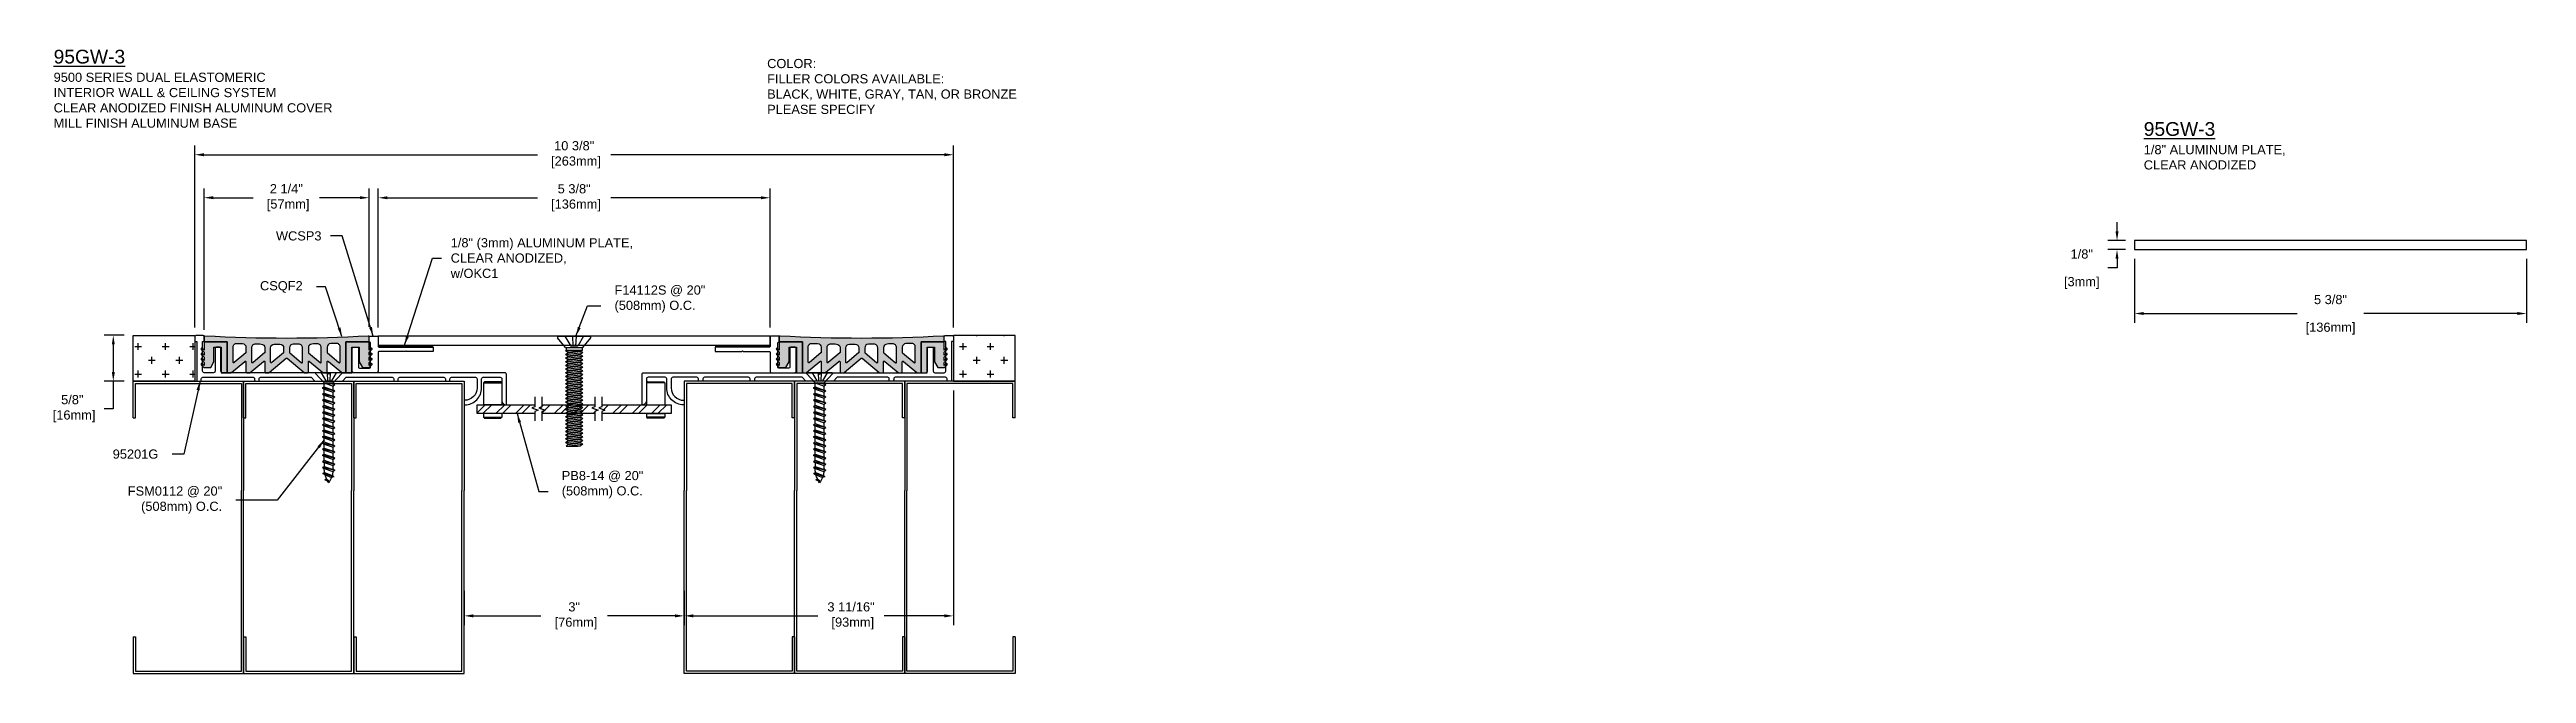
# Model space of a CAD drawing. Header units: inches. Extents: x 1.8 to 35.6, y -2.6 to 5.9.
import ezdxf

# ---------------------------------------------------------------- set-up
doc = ezdxf.new("R2010")
doc.units = ezdxf.units.IN
doc.header["$MEASUREMENT"] = 0
for name, color, linetype in [('anchors', 4, 'Continuous'), ('conditions', 1, 'Continuous'), ('dimensions', 3, 'Continuous'), ('FILLER', 2, 'Continuous'), ('Fillers', 2, 'Continuous'), ('METALS', 7, 'Continuous'), ('text', 2, 'Continuous')]:
    doc.layers.add(name, color=color, linetype=linetype)
doc.styles.add('ARIAL', font='arial.ttf')
doc.dimstyles.new('Arial', dxfattribs={"dimtxt": 0.125, "dimasz": 0.125, "dimexe": 0.125, "dimexo": 0.125, "dimgap": 0.125, "dimtad": 0, "dimtih": 1, "dimtoh": 1, "dimdec": 4, "dimzin": 0, "dimdsep": 46, "dimlunit": 4, "dimtxsty": 'ARIAL', "dimcen": 0.125, "dimadec": 0, "dimazin": 0, "dimtfac": 1, "dimtdec": 4, "dimtofl": 0, "dimtmove": 0, "dimatfit": 3, "dimfxl": 0, "dimfrac": 2, "dimtolj": 1, "dimtzin": 0, "dimarcsym": 0})

# ---------------------------------------------------------------- blocks, each defined once
blk = doc.blocks.new('*D5')
at = {"layer": 'DEFPOINTS', "color": 0}
for p in [(11.666, 3.903), (6.321, 2.008), (11.666, 2.008)]:
    blk.add_point(p, dxfattribs=at)
at = {"layer": 'dimensions', "color": 0, "lineweight": -2}
for p, q in [((6.321, 2.133), (6.321, 4.028)), ((6.446, 3.903), (8.492, 3.903)), ((11.541, 3.903), (9.495, 3.903)), ((11.666, 2.133), (11.666, 4.028))]:
    blk.add_line(p, q, dxfattribs=at)
at = {"layer": 'dimensions', "color": 0}
for points in [[(6.446, 3.924), (6.446, 3.883), (6.321, 3.903)], [(11.541, 3.924), (11.541, 3.883), (11.666, 3.903)]]:
    blk.add_solid(points, dxfattribs=at)
at = {"layer": 'dimensions', "color": 0, "insert": (8.994, 3.903), "char_height": 0.125, "attachment_point": 5, "style": 'ARIAL'}
blk.add_mtext('\\A1;5 3/8"\\P [136mm]', dxfattribs=at)
blk = doc.blocks.new('*D6')
at = {"layer": 'DEFPOINTS', "color": 0}
for p in [(14.166, 4.49), (3.821, 2.008), (14.166, 2.008)]:
    blk.add_point(p, dxfattribs=at)
at = {"layer": 'dimensions', "color": 0, "lineweight": -2}
for p, q in [((3.821, 2.133), (3.821, 4.615)), ((3.946, 4.49), (8.492, 4.49)), ((14.041, 4.49), (9.495, 4.49)), ((14.166, 2.133), (14.166, 4.615))]:
    blk.add_line(p, q, dxfattribs=at)
at = {"layer": 'dimensions', "color": 0}
for points in [[(3.946, 4.511), (3.946, 4.469), (3.821, 4.49)], [(14.041, 4.511), (14.041, 4.469), (14.166, 4.49)]]:
    blk.add_solid(points, dxfattribs=at)
at = {"layer": 'dimensions', "color": 0, "insert": (8.994, 4.49), "char_height": 0.125, "attachment_point": 5, "style": 'ARIAL'}
blk.add_mtext('\\A1;10 3/8"\\P [263mm]', dxfattribs=at)
blk = doc.blocks.new('F14112S')
for p, q in [((-0.214, 0), (0.214, 0)), ((-0.128, 0), (-0.047, -0.137)), ((-0.025, 0), (-0.02, -0.137)), ((0.025, 0), (0.02, -0.137)), ((0.128, 0), (0.048, -0.137)), ((-0.119, -0.155), (-0.226, -0.024)), ((-0.119, -0.155), (0.119, -0.155)), ((-0.119, -0.2), (-0.108, -0.195)), ((-0.119, -0.2), (-0.068, -0.195)), ((-0.119, -0.2), (-0.085, -0.22)), ((-0.119, -0.25), (0.119, -0.225)), ((-0.119, -0.25), (-0.085, -0.23)), ((-0.119, -0.25), (-0.085, -0.27)), ((-0.119, -0.3), (0.119, -0.275)), ((-0.119, -0.3), (-0.085, -0.28)), ((-0.119, -0.3), (-0.085, -0.32)), ((-0.119, -0.35), (0.119, -0.325)), ((-0.119, -0.35), (-0.085, -0.33)), ((-0.108, -0.155), (-0.108, -0.195)), ((0.108, -0.195), (-0.108, -0.195)), ((-0.085, -0.22), (0.085, -0.195)), ((-0.085, -0.23), (0.085, -0.205)), ((-0.085, -0.22), (-0.085, -0.23)), ((-0.085, -0.27), (0.085, -0.245)), ((-0.085, -0.28), (0.085, -0.255)), ((-0.085, -0.27), (-0.085, -0.28)), ((-0.085, -0.32), (0.085, -0.295)), ((-0.085, -0.33), (0.085, -0.305)), ((-0.085, -0.32), (-0.085, -0.33)), ((0.048, -0.137), (-0.047, -0.137)), ((0.108, -0.195), (0.085, -0.205)), ((0.119, -0.225), (0.085, -0.205)), ((0.119, -0.225), (0.085, -0.245)), ((0.085, -0.245), (0.085, -0.255)), ((0.119, -0.275), (0.085, -0.255)), ((0.119, -0.275), (0.085, -0.295)), ((0.085, -0.295), (0.085, -0.305)), ((0.119, -0.325), (0.085, -0.305)), ((0.119, -0.325), (0.085, -0.345)), ((0.108, -0.155), (0.108, -0.195)), ((0.119, -0.155), (0.226, -0.024)), ((-0.119, -0.35), (-0.085, -0.37)), ((-0.119, -0.4), (0.119, -0.375)), ((-0.119, -0.4), (-0.085, -0.38)), ((-0.119, -0.4), (-0.085, -0.42)), ((-0.119, -0.45), (0.119, -0.425)), ((-0.119, -0.45), (-0.085, -0.43)), ((-0.119, -0.45), (-0.085, -0.47)), ((-0.119, -0.5), (0.119, -0.475)), ((-0.119, -0.5), (-0.085, -0.48)), ((-0.119, -0.5), (-0.085, -0.52)), ((-0.119, -0.55), (0.119, -0.525)), ((-0.119, -0.55), (-0.085, -0.53)), ((-0.119, -0.55), (-0.085, -0.57)), ((-0.119, -0.6), (0.119, -0.575)), ((-0.119, -0.6), (-0.085, -0.58)), ((-0.119, -0.6), (-0.085, -0.62)), ((-0.119, -0.65), (0.119, -0.625)), ((-0.119, -0.65), (-0.085, -0.63)), ((-0.119, -0.65), (-0.085, -0.67)), ((-0.119, -0.7), (0.119, -0.675)), ((-0.085, -0.37), (0.085, -0.345)), ((-0.085, -0.38), (0.085, -0.355)), ((-0.085, -0.37), (-0.085, -0.38)), ((-0.085, -0.42), (0.085, -0.395)), ((-0.085, -0.43), (0.085, -0.405)), ((-0.085, -0.42), (-0.085, -0.43)), ((-0.085, -0.47), (0.085, -0.445)), ((-0.085, -0.48), (0.085, -0.455)), ((-0.085, -0.47), (-0.085, -0.48)), ((-0.085, -0.52), (0.085, -0.495)), ((-0.085, -0.53), (0.085, -0.505)), ((-0.085, -0.52), (-0.085, -0.53)), ((-0.085, -0.57), (0.085, -0.545)), ((-0.085, -0.58), (0.085, -0.555)), ((-0.085, -0.57), (-0.085, -0.58)), ((-0.085, -0.62), (0.085, -0.595)), ((-0.085, -0.63), (0.085, -0.605)), ((-0.085, -0.62), (-0.085, -0.63)), ((-0.085, -0.67), (0.085, -0.645)), ((-0.085, -0.68), (0.085, -0.655)), ((-0.085, -0.67), (-0.085, -0.68)), ((0.085, -0.345), (0.085, -0.355)), ((0.119, -0.375), (0.085, -0.355)), ((0.119, -0.375), (0.085, -0.395)), ((0.085, -0.395), (0.085, -0.405)), ((0.119, -0.425), (0.085, -0.405)), ((0.119, -0.425), (0.085, -0.445)), ((0.085, -0.445), (0.085, -0.455)), ((0.119, -0.475), (0.085, -0.455)), ((0.119, -0.475), (0.085, -0.495)), ((0.085, -0.495), (0.085, -0.505)), ((0.119, -0.525), (0.085, -0.505)), ((0.119, -0.525), (0.085, -0.545)), ((0.085, -0.545), (0.085, -0.555)), ((0.119, -0.575), (0.085, -0.555)), ((0.119, -0.575), (0.085, -0.595)), ((0.085, -0.595), (0.085, -0.605)), ((0.119, -0.625), (0.085, -0.605)), ((0.119, -0.625), (0.085, -0.645)), ((0.085, -0.645), (0.085, -0.655)), ((0.119, -0.675), (0.085, -0.655)), ((0.119, -0.675), (0.085, -0.695)), ((-0.119, -0.7), (-0.085, -0.68)), ((-0.119, -0.7), (-0.085, -0.72)), ((-0.119, -0.75), (0.119, -0.725)), ((-0.119, -0.75), (-0.085, -0.73)), ((-0.119, -0.75), (-0.085, -0.77)), ((-0.119, -0.8), (0.119, -0.775)), ((-0.119, -0.8), (-0.085, -0.78)), ((-0.119, -0.8), (-0.085, -0.82)), ((-0.119, -0.85), (0.119, -0.825)), ((-0.119, -0.85), (-0.085, -0.83)), ((-0.119, -0.85), (-0.085, -0.87)), ((-0.119, -0.9), (0.119, -0.875)), ((-0.119, -0.9), (-0.085, -0.88)), ((-0.119, -0.9), (-0.085, -0.92)), ((-0.119, -0.95), (0.119, -0.925)), ((-0.119, -0.95), (-0.085, -0.93)), ((-0.119, -0.95), (-0.085, -0.97)), ((-0.119, -1), (0.119, -0.975)), ((-0.119, -1), (-0.085, -0.98)), ((-0.119, -1), (-0.085, -1.02)), ((-0.085, -0.72), (0.085, -0.695)), ((-0.085, -0.73), (0.085, -0.705)), ((-0.085, -0.72), (-0.085, -0.73)), ((-0.085, -0.77), (0.085, -0.745)), ((-0.085, -0.78), (0.085, -0.755)), ((-0.085, -0.77), (-0.085, -0.78)), ((-0.085, -0.82), (0.085, -0.795)), ((-0.085, -0.83), (0.085, -0.805)), ((-0.085, -0.82), (-0.085, -0.83)), ((-0.085, -0.87), (0.085, -0.845)), ((-0.085, -0.88), (0.085, -0.855)), ((-0.085, -0.87), (-0.085, -0.88)), ((-0.085, -0.92), (0.085, -0.895)), ((-0.085, -0.93), (0.085, -0.905)), ((-0.085, -0.92), (-0.085, -0.93)), ((-0.085, -0.97), (0.085, -0.945)), ((-0.085, -0.98), (0.085, -0.955)), ((-0.085, -0.97), (-0.085, -0.98)), ((-0.085, -1.02), (0.085, -0.995)), ((-0.085, -1.03), (0.085, -1.005)), ((0.085, -0.695), (0.085, -0.705)), ((0.119, -0.725), (0.085, -0.705)), ((0.119, -0.725), (0.085, -0.745)), ((0.085, -0.745), (0.085, -0.755)), ((0.119, -0.775), (0.085, -0.755)), ((0.119, -0.775), (0.085, -0.795)), ((0.085, -0.795), (0.085, -0.805)), ((0.119, -0.825), (0.085, -0.805)), ((0.119, -0.825), (0.085, -0.845)), ((0.085, -0.845), (0.085, -0.855)), ((0.119, -0.875), (0.085, -0.855)), ((0.119, -0.875), (0.085, -0.895)), ((0.085, -0.895), (0.085, -0.905)), ((0.119, -0.925), (0.085, -0.905)), ((0.119, -0.925), (0.085, -0.945)), ((0.085, -0.945), (0.085, -0.955)), ((0.119, -0.975), (0.085, -0.955)), ((0.119, -0.975), (0.085, -0.995)), ((0.085, -0.995), (0.085, -1.005)), ((0.119, -1.025), (0.085, -1.005)), ((-0.119, -1.05), (0.119, -1.025)), ((-0.119, -1.05), (-0.085, -1.03)), ((-0.119, -1.05), (-0.085, -1.07)), ((-0.119, -1.1), (0.119, -1.075)), ((-0.119, -1.1), (-0.085, -1.08)), ((-0.119, -1.1), (-0.085, -1.12)), ((-0.119, -1.15), (0.119, -1.125)), ((-0.119, -1.15), (-0.085, -1.13)), ((-0.119, -1.15), (-0.085, -1.17)), ((-0.119, -1.2), (0.119, -1.175)), ((-0.119, -1.2), (-0.085, -1.18)), ((-0.119, -1.2), (-0.085, -1.22)), ((-0.119, -1.25), (0.119, -1.225)), ((-0.119, -1.25), (-0.085, -1.23)), ((-0.119, -1.25), (-0.085, -1.27)), ((-0.119, -1.3), (0.119, -1.275)), ((-0.119, -1.3), (-0.085, -1.28)), ((-0.119, -1.3), (-0.085, -1.32)), ((-0.119, -1.35), (0.119, -1.325)), ((-0.119, -1.35), (-0.085, -1.33)), ((-0.119, -1.35), (-0.085, -1.37)), ((-0.085, -1.02), (-0.085, -1.03)), ((-0.085, -1.07), (0.085, -1.045)), ((-0.085, -1.08), (0.085, -1.055)), ((-0.085, -1.07), (-0.085, -1.08)), ((-0.085, -1.12), (0.085, -1.095)), ((-0.085, -1.13), (0.085, -1.105)), ((-0.085, -1.12), (-0.085, -1.13)), ((-0.085, -1.17), (0.085, -1.145)), ((-0.085, -1.18), (0.085, -1.155)), ((-0.085, -1.17), (-0.085, -1.18)), ((-0.085, -1.22), (0.085, -1.195)), ((-0.085, -1.23), (0.085, -1.205)), ((-0.085, -1.22), (-0.085, -1.23)), ((-0.085, -1.27), (0.085, -1.245)), ((-0.085, -1.28), (0.085, -1.255)), ((-0.085, -1.27), (-0.085, -1.28)), ((-0.085, -1.32), (0.085, -1.295)), ((-0.085, -1.33), (0.085, -1.305)), ((-0.085, -1.32), (-0.085, -1.33)), ((-0.085, -1.37), (0.085, -1.345)), ((0.119, -1.025), (0.085, -1.045)), ((0.085, -1.045), (0.085, -1.055)), ((0.119, -1.075), (0.085, -1.055)), ((0.119, -1.075), (0.085, -1.095)), ((0.085, -1.095), (0.085, -1.105)), ((0.119, -1.125), (0.085, -1.105)), ((0.119, -1.125), (0.085, -1.145)), ((0.085, -1.145), (0.085, -1.155)), ((0.119, -1.175), (0.085, -1.155)), ((0.119, -1.175), (0.085, -1.195)), ((0.085, -1.195), (0.085, -1.205)), ((0.119, -1.225), (0.085, -1.205)), ((0.119, -1.225), (0.085, -1.245)), ((0.085, -1.245), (0.085, -1.255)), ((0.119, -1.275), (0.085, -1.255)), ((0.119, -1.275), (0.085, -1.295)), ((0.085, -1.295), (0.085, -1.305)), ((0.119, -1.325), (0.085, -1.305)), ((0.119, -1.325), (0.085, -1.345)), ((0.085, -1.345), (0.085, -1.355)), ((-0.119, -1.4), (0.119, -1.375)), ((-0.119, -1.4), (-0.085, -1.38)), ((-0.119, -1.4), (-0.085, -1.42)), ((-0.119, -1.45), (0.119, -1.425)), ((-0.119, -1.45), (-0.085, -1.43)), ((-0.119, -1.45), (-0.085, -1.47)), ((-0.11, -1.5), (0.119, -1.475)), ((-0.11, -1.5), (-0.085, -1.48)), ((-0.11, -1.5), (0.048, -1.5)), ((-0.085, -1.38), (0.085, -1.355)), ((-0.085, -1.37), (-0.085, -1.38)), ((-0.085, -1.42), (0.085, -1.395)), ((-0.085, -1.43), (0.085, -1.405)), ((-0.085, -1.42), (-0.085, -1.43)), ((-0.085, -1.47), (0.085, -1.445)), ((-0.085, -1.48), (0.085, -1.455)), ((-0.085, -1.47), (-0.085, -1.48)), ((0.048, -1.5), (0.085, -1.495)), ((0.119, -1.375), (0.085, -1.355)), ((0.119, -1.375), (0.085, -1.395)), ((0.085, -1.395), (0.085, -1.405)), ((0.119, -1.425), (0.085, -1.405)), ((0.119, -1.425), (0.085, -1.445)), ((0.085, -1.445), (0.085, -1.455)), ((0.119, -1.475), (0.085, -1.455)), ((0.119, -1.475), (0.085, -1.495))]:
    blk.add_line(p, q)
for centre, start, end in [((-0.214, -0.015), 90, 219.032), ((0.214, -0.015), 320.968, 90)]:
    blk.add_arc(centre, 0.015, start, end)
blk = doc.blocks.new('PIN')
for p, q in [((-0.16, 0.17), (-0.145, 0.185)), ((-0.16, 0.17), (0.09, 0.17)), ((-0.16, 0.17), (-0.16, -0.128)), ((0.075, 0.185), (-0.145, 0.185)), ((0.075, 0.185), (0.09, 0.17)), ((0.09, 0.17), (0.09, -0.128)), ((0.09, -0.128), (-0.16, -0.128)), ((0.09, -0.248), (-0.16, -0.248)), ((-0.16, -0.248), (-0.16, -0.295)), ((-0.16, -0.295), (0.09, -0.295)), ((-0.16, -0.295), (-0.145, -0.31)), ((-0.145, -0.31), (0.075, -0.31)), ((0.09, -0.295), (0.075, -0.31)), ((0.09, -0.248), (0.09, -0.295))]:
    blk.add_line(p, q)
blk = doc.blocks.new('PB814')
h = blk.add_hatch()
h.set_pattern_fill('ANSI32', color=256, scale=0.5, style=0)
h.set_pattern_definition([(45, (-1.6014, -4.05944), (-0.1325825, 0.1325825), []), (45, (-1.513, -4.05944), (-0.1325825, 0.1325825), [])])
h.paths.add_polyline_path([(8.716, 3.538), (8.716, 3.658), (7.77, 3.658), (7.77, 3.63), (7.727, 3.615), (7.812, 3.584), (7.77, 3.568), (7.77, 3.538)])
h.paths.add_polyline_path([(7.676, 3.538), (7.676, 3.568), (7.719, 3.584), (7.633, 3.615), (7.676, 3.63), (7.676, 3.658), (6.952, 3.658), (6.952, 3.63), (6.909, 3.615), (6.995, 3.584), (6.952, 3.568), (6.952, 3.538)])
h.paths.add_polyline_path([(6.069, 3.658), (6.069, 3.538), (6.858, 3.538), (6.858, 3.568), (6.901, 3.584), (6.815, 3.615), (6.858, 3.63), (6.858, 3.658)])
for p, q in [((6.069, 3.538), (6.069, 3.658)), ((6.069, 3.658), (6.858, 3.658)), ((6.858, 3.538), (6.069, 3.538)), ((6.952, 3.658), (7.676, 3.658)), ((7.676, 3.538), (6.952, 3.538)), ((7.77, 3.658), (8.716, 3.658)), ((8.716, 3.538), (7.77, 3.538)), ((8.716, 3.658), (8.716, 3.538))]:
    blk.add_line(p, q)
at = {"linetype": 'Continuous'}
for points in [[(6.858, 3.767), (6.858, 3.63), (6.815, 3.615), (6.901, 3.584), (6.858, 3.568), (6.858, 3.44)], [(6.952, 3.767), (6.952, 3.63), (6.909, 3.615), (6.995, 3.584), (6.952, 3.568), (6.952, 3.44)], [(7.676, 3.767), (7.676, 3.63), (7.633, 3.615), (7.719, 3.584), (7.676, 3.568), (7.676, 3.44)], [(7.77, 3.767), (7.77, 3.63), (7.727, 3.615), (7.812, 3.584), (7.77, 3.568), (7.77, 3.44)]]:
    blk.add_lwpolyline(points, dxfattribs=at)
blk.add_blockref('PIN', (6.315, 3.786))
at = {"xscale": -1}
blk.add_blockref('PIN', (8.47, 3.786), dxfattribs=at)
blk = doc.blocks.new('*D7')
at = {"layer": 'DEFPOINTS', "color": 0}
for p in [(14.166, 1.403), (10.494, -1.331), (10.494, -1.797)]:
    blk.add_point(p, dxfattribs=at)
at = {"layer": 'dimensions', "color": 0, "lineweight": -2}
for p, q in [((14.166, 1.278), (14.166, -1.922)), ((10.494, -1.456), (10.494, -1.922)), ((10.619, -1.797), (12.317, -1.797)), ((14.041, -1.797), (13.223, -1.797))]:
    blk.add_line(p, q, dxfattribs=at)
at = {"layer": 'dimensions', "color": 0}
for points in [[(10.619, -1.776), (10.619, -1.818), (10.494, -1.797)], [(14.041, -1.776), (14.041, -1.818), (14.166, -1.797)]]:
    blk.add_solid(points, dxfattribs=at)
at = {"layer": 'dimensions', "color": 0, "insert": (12.77, -1.797), "char_height": 0.125, "attachment_point": 5, "style": 'ARIAL'}
blk.add_mtext('\\A1;3 11/16"\\P [93mm]', dxfattribs=at)
blk = doc.blocks.new('*D8')
at = {"layer": 'DEFPOINTS', "color": 0}
for p in [(7.494, -1.331), (10.494, -1.331), (10.494, -1.797)]:
    blk.add_point(p, dxfattribs=at)
at = {"layer": 'dimensions', "color": 0, "lineweight": -2}
for p, q in [((7.494, -1.456), (7.494, -1.922)), ((10.494, -1.456), (10.494, -1.922)), ((7.619, -1.797), (8.541, -1.797)), ((10.369, -1.797), (9.447, -1.797))]:
    blk.add_line(p, q, dxfattribs=at)
at = {"layer": 'dimensions', "color": 0}
for points in [[(7.619, -1.776), (7.619, -1.818), (7.494, -1.797)], [(10.369, -1.776), (10.369, -1.818), (10.494, -1.797)]]:
    blk.add_solid(points, dxfattribs=at)
at = {"layer": 'dimensions', "color": 0, "insert": (8.994, -1.797), "char_height": 0.125, "attachment_point": 5, "style": 'ARIAL'}
blk.add_mtext('\\A1;3"\\P [76mm]', dxfattribs=at)
blk = doc.blocks.new('4mstd1')
for p, q in [((-1.505, 3.985), (0, 3.985)), ((-1.505, 3.485), (-1.505, 3.985)), ((-1.475, 3.955), (-0.03, 3.955)), ((-1.475, 3.485), (-1.475, 3.955)), ((-0.03, 3.955), (-0.03, 2.495)), ((0, 3.985), (0, 2.495)), ((-1.505, 3.485), (-1.475, 3.485)), ((-0.03, 1.49), (-0.03, 2.495)), ((0, 1.49), (0, 2.495)), ((-0.03, 0.03), (-0.03, 1.49)), ((0, 0), (0, 1.49)), ((-1.505, 0.5), (-1.505, 0)), ((-1.505, 0.5), (-1.475, 0.5)), ((-1.475, 0.5), (-1.475, 0.03)), ((-1.505, 0), (0, 0)), ((-1.475, 0.03), (-0.03, 0.03))]:
    blk.add_line(p, q)
blk = doc.blocks.new('*D9')
at = {"layer": 'DEFPOINTS', "color": 0}
for p in [(6.196, 3.904), (3.946, 1.98), (6.196, 2.018)]:
    blk.add_point(p, dxfattribs=at)
at = {"layer": 'dimensions', "color": 0, "lineweight": -2}
for p, q in [((3.946, 2.105), (3.946, 4.029)), ((4.071, 3.904), (4.615, 3.904)), ((6.071, 3.904), (5.521, 3.904)), ((6.196, 2.143), (6.196, 4.029))]:
    blk.add_line(p, q, dxfattribs=at)
at = {"layer": 'dimensions', "color": 0}
for points in [[(4.071, 3.925), (4.071, 3.884), (3.946, 3.904)], [(6.071, 3.925), (6.071, 3.884), (6.196, 3.904)]]:
    blk.add_solid(points, dxfattribs=at)
at = {"layer": 'dimensions', "color": 0, "insert": (5.068, 3.904), "char_height": 0.125, "attachment_point": 5, "style": 'ARIAL'}
blk.add_mtext('\\A1;2 1/4"\\P [57mm]', dxfattribs=at)
blk = doc.blocks.new('*D10')
at = {"layer": 'DEFPOINTS', "color": 0}
for p in [(2.98, 2.028), (2.708, 1.403), (2.98, 1.403)]:
    blk.add_point(p, dxfattribs=at)
at = {"layer": 'dimensions', "color": 0, "lineweight": -2}
for p, q in [((2.855, 2.028), (2.583, 2.028)), ((2.708, 1.903), (2.708, 1.528)), ((2.855, 1.403), (2.583, 1.403)), ((2.708, 1.403), (2.708, 1.028)), ((2.708, 1.028), (2.583, 1.028))]:
    blk.add_line(p, q, dxfattribs=at)
at = {"layer": 'dimensions', "color": 0}
for points in [[(2.688, 1.903), (2.729, 1.903), (2.708, 2.028)], [(2.688, 1.528), (2.729, 1.528), (2.708, 1.403)]]:
    blk.add_solid(points, dxfattribs=at)
at = {"layer": 'dimensions', "color": 0, "insert": (2.149, 1.028), "char_height": 0.125, "attachment_point": 5, "style": 'ARIAL'}
blk.add_mtext('\\A1;5/8"\\P [16mm]', dxfattribs=at)
blk = doc.blocks.new('*D11')
at = {"layer": 'DEFPOINTS', "color": 0}
for p in [(30.036, 3.196), (30.275, 3.321), (30.275, 3.196)]:
    blk.add_point(p, dxfattribs=at)
at = {"layer": 'dimensions', "color": 0, "lineweight": -2}
for p, q in [((30.036, 3.446), (30.036, 3.571)), ((30.15, 3.321), (29.911, 3.321)), ((30.15, 3.196), (29.911, 3.196)), ((30.036, 3.071), (30.036, 2.946)), ((30.036, 2.946), (29.911, 2.946))]:
    blk.add_line(p, q, dxfattribs=at)
at = {"layer": 'dimensions', "color": 0}
for points in [[(30.015, 3.446), (30.057, 3.446), (30.036, 3.321)], [(30.015, 3.071), (30.057, 3.071), (30.036, 3.196)]]:
    blk.add_solid(points, dxfattribs=at)
at = {"layer": 'dimensions', "color": 0, "char_height": 0.125, "attachment_point": 5, "style": 'ARIAL'}
for s, insert in [('\\A1;1/8"', (29.555, 3.136)), ('\\A1;[3mm]', (29.555, 2.741))]:
    blk.add_mtext(s, dxfattribs=dict(at, insert=insert))
blk = doc.blocks.new('*D12')
at = {"layer": 'DEFPOINTS', "color": 0}
for p in [(30.275, 3.196), (35.62, 3.196), (35.62, 2.325)]:
    blk.add_point(p, dxfattribs=at)
at = {"layer": 'dimensions', "color": 0, "lineweight": -2}
for p, q in [((30.275, 3.071), (30.275, 2.2)), ((35.62, 3.071), (35.62, 2.2)), ((30.4, 2.325), (32.495, 2.325)), ((35.495, 2.325), (33.401, 2.325))]:
    blk.add_line(p, q, dxfattribs=at)
at = {"layer": 'dimensions', "color": 0}
for points in [[(30.4, 2.346), (30.4, 2.305), (30.275, 2.325)], [(35.495, 2.346), (35.495, 2.305), (35.62, 2.325)]]:
    blk.add_solid(points, dxfattribs=at)
at = {"layer": 'dimensions', "color": 0, "char_height": 0.125, "attachment_point": 5, "style": 'ARIAL'}
for s, insert in [('\\A1;5 3/8"', (32.948, 2.515)), ('\\A1;[136mm]', (32.948, 2.12))]:
    blk.add_mtext(s, dxfattribs=dict(at, insert=insert))
blk = doc.blocks.new('WCSP3')
at = {"layer": 'METALS'}
blk.add_lwpolyline([(4.101, 42.23), (4.101, 42.555, 0.414214), (4.091, 42.565, -0.414214), (4.081, 42.575), (4.081, 42.64, -0.414214), (4.091, 42.65), (4.186, 42.65, -0.414214), (4.206, 42.63), (4.206, 42.51, 0.414214), (4.216, 42.5), (4.956, 42.5), (4.956, 42.44), (4.591, 42.44), (4.581, 42.45), (4.571, 42.44), (4.216, 42.44, 0.414214), (4.206, 42.43), (4.206, 42.169, -0.390598), (4.186, 42.15), (3.871, 42.15, -0.414214), (3.851, 42.17), (3.851, 42.48, -0.414214), (3.871, 42.5), (3.917, 42.5, -0.414214), (3.937, 42.48), (3.937, 42.23, 0.414214), (3.957, 42.21), (4.081, 42.21, 0.414214)], format="xyb", close=True, dxfattribs=at)
blk = doc.blocks.new('95201g')
blk.add_lwpolyline([(-1.772, -0.015), (-1.772, -0.002, -0.414214), (-1.752, 0.018), (-1.065, 0.018, -0.414214), (-1.045, -0.002), (-1.045, -0.015, 0.414214), (-1.025, -0.035), (-1.003, -0.035, 0.414214), (-0.983, -0.015), (-0.983, -0.002, -0.414214), (-0.963, 0.018), (-0.275, 0.018), (-0.222, -0.035), (0.152, -0.035), (0.205, 0.018), (0.832, 0.018, -0.414214), (0.852, -0.002), (0.852, -0.015, 0.414214), (0.872, -0.035), (0.894, -0.035, 0.414214), (0.914, -0.015), (0.914, -0.002, -0.414214), (0.934, 0.018), (1.537, 0.018, -0.414214), (1.557, -0.002), (1.557, -0.015, 0.414214), (1.577, -0.035), (1.599, -0.035, 0.414214), (1.619, -0.015), (1.619, -0.002, -0.414214), (1.639, 0.018), (1.969, 0.018, -0.414214), (1.989, -0.002), (1.989, -0.127, -0.414214), (1.821, -0.295), (1.813, -0.295), (1.813, -0.357), (1.821, -0.357, 0.414214), (2.051, -0.127), (2.051, -0.002, -0.414214), (2.071, 0.018), (2.306, 0.018, -0.414214), (2.326, -0.002), (2.326, -0.295, 0.414214), (2.387, -0.357), (2.388, -0.357), (2.388, 0.06, 0.414214), (2.368, 0.08), (-0.015, 0.08), (-0.035, 0.06), (-0.055, 0.08), (-1.484, 0.08, -0.414214), (-1.504, 0.1), (-1.504, 0.41, 0.414214), (-1.524, 0.43), (-1.564, 0.43, 0.414214), (-1.584, 0.41), (-1.584, 0.1, -0.414214), (-1.604, 0.08), (-1.734, 0.08, -0.414214), (-1.754, 0.1), (-1.754, 0.505), (-1.744, 0.505, 0.414214), (-1.734, 0.515), (-1.734, 0.57, 0.414214), (-1.754, 0.59), (-1.839, 0.59, 0.414214), (-1.859, 0.57), (-1.859, 0.515, 0.414214), (-1.849, 0.505), (-1.834, 0.505), (-1.834, -0.015, 0.414214), (-1.814, -0.035), (-1.792, -0.035, 0.414214)], format="xyb", close=True)
blk = doc.blocks.new('FSM0112')
for p, q in [((-0.169, 0), (0.169, 0)), ((-0.103, 0), (-0.038, -0.111)), ((-0.02, 0), (-0.016, -0.111)), ((0.02, 0), (0.016, -0.111)), ((0.103, 0), (0.038, -0.111)), ((-0.175, -0.014), (-0.063, -0.139)), ((-0.086, -0.167), (0.027, -0.139)), ((-0.086, -0.167), (-0.06, -0.152)), ((-0.086, -0.167), (-0.06, -0.181)), ((-0.086, -0.25), (0.086, -0.208)), ((-0.086, -0.25), (-0.06, -0.236)), ((-0.086, -0.25), (-0.06, -0.264)), ((-0.086, -0.333), (0.086, -0.292)), ((-0.086, -0.333), (-0.06, -0.319)), ((-0.086, -0.333), (-0.06, -0.348)), ((0.063, -0.139), (-0.063, -0.139)), ((-0.06, -0.152), (-0.06, -0.139)), ((-0.023, -0.139), (-0.06, -0.152)), ((0.06, -0.139), (-0.06, -0.181)), ((-0.06, -0.236), (-0.06, -0.181)), ((0.06, -0.194), (-0.06, -0.236)), ((0.06, -0.223), (-0.06, -0.264)), ((-0.06, -0.319), (-0.06, -0.264)), ((0.06, -0.277), (-0.06, -0.319)), ((0.06, -0.306), (-0.06, -0.348)), ((0.038, -0.111), (-0.038, -0.111)), ((0.06, -0.194), (0.06, -0.139)), ((0.086, -0.208), (0.06, -0.194)), ((0.086, -0.208), (0.06, -0.223)), ((0.06, -0.277), (0.06, -0.223)), ((0.086, -0.292), (0.06, -0.277)), ((0.086, -0.292), (0.06, -0.306)), ((0.06, -0.361), (0.06, -0.306)), ((0.175, -0.014), (0.063, -0.139)), ((-0.086, -0.417), (0.086, -0.375)), ((-0.086, -0.417), (-0.06, -0.402)), ((-0.086, -0.417), (-0.06, -0.431)), ((-0.086, -0.5), (0.086, -0.458)), ((-0.086, -0.5), (-0.06, -0.486)), ((-0.086, -0.5), (-0.06, -0.514)), ((-0.086, -0.583), (0.086, -0.542)), ((-0.086, -0.583), (-0.06, -0.569)), ((-0.086, -0.583), (-0.06, -0.598)), ((-0.086, -0.667), (0.086, -0.625)), ((-0.086, -0.667), (-0.06, -0.652)), ((-0.086, -0.667), (-0.06, -0.681)), ((-0.06, -0.402), (-0.06, -0.348)), ((0.06, -0.361), (-0.06, -0.402)), ((0.06, -0.389), (-0.06, -0.431)), ((-0.06, -0.486), (-0.06, -0.431)), ((0.06, -0.444), (-0.06, -0.486)), ((0.06, -0.473), (-0.06, -0.514)), ((-0.06, -0.569), (-0.06, -0.514)), ((0.06, -0.527), (-0.06, -0.569)), ((0.06, -0.556), (-0.06, -0.598)), ((-0.06, -0.652), (-0.06, -0.598)), ((0.06, -0.611), (-0.06, -0.652)), ((0.06, -0.639), (-0.06, -0.681)), ((0.086, -0.375), (0.06, -0.361)), ((0.086, -0.375), (0.06, -0.389)), ((0.06, -0.444), (0.06, -0.389)), ((0.086, -0.458), (0.06, -0.444)), ((0.086, -0.458), (0.06, -0.473)), ((0.06, -0.527), (0.06, -0.473)), ((0.086, -0.542), (0.06, -0.527)), ((0.086, -0.542), (0.06, -0.556)), ((0.06, -0.611), (0.06, -0.556)), ((0.086, -0.625), (0.06, -0.611)), ((0.086, -0.625), (0.06, -0.639)), ((0.06, -0.694), (0.06, -0.639)), ((-0.086, -0.75), (0.086, -0.708)), ((-0.086, -0.75), (-0.06, -0.736)), ((-0.086, -0.75), (-0.06, -0.764)), ((-0.086, -0.833), (0.086, -0.792)), ((-0.086, -0.833), (-0.06, -0.819)), ((-0.086, -0.833), (-0.06, -0.848)), ((-0.086, -0.917), (0.086, -0.875)), ((-0.086, -0.917), (-0.06, -0.902)), ((-0.086, -0.917), (-0.06, -0.931)), ((-0.086, -1), (0.086, -0.958)), ((-0.086, -1), (-0.06, -0.986)), ((-0.086, -1), (-0.06, -1.014)), ((-0.06, -0.736), (-0.06, -0.681)), ((0.06, -0.694), (-0.06, -0.736)), ((0.06, -0.723), (-0.06, -0.764)), ((-0.06, -0.819), (-0.06, -0.764)), ((0.06, -0.777), (-0.06, -0.819)), ((0.06, -0.806), (-0.06, -0.848)), ((-0.06, -0.902), (-0.06, -0.848)), ((0.06, -0.861), (-0.06, -0.902)), ((0.06, -0.889), (-0.06, -0.931)), ((-0.06, -0.986), (-0.06, -0.931)), ((0.06, -0.944), (-0.06, -0.986)), ((0.06, -0.973), (-0.06, -1.014)), ((0.086, -0.708), (0.06, -0.694)), ((0.086, -0.708), (0.06, -0.723)), ((0.06, -0.777), (0.06, -0.723)), ((0.086, -0.792), (0.06, -0.777)), ((0.086, -0.792), (0.06, -0.806)), ((0.06, -0.861), (0.06, -0.806)), ((0.086, -0.875), (0.06, -0.861)), ((0.086, -0.875), (0.06, -0.889)), ((0.06, -0.944), (0.06, -0.889)), ((0.086, -0.958), (0.06, -0.944)), ((0.086, -0.958), (0.06, -0.973)), ((0.06, -1.027), (0.06, -0.973)), ((-0.086, -1.083), (0.086, -1.042)), ((-0.086, -1.083), (-0.06, -1.069)), ((-0.086, -1.083), (-0.06, -1.098)), ((-0.086, -1.167), (0.086, -1.125)), ((-0.086, -1.167), (-0.06, -1.152)), ((-0.086, -1.167), (-0.06, -1.181)), ((-0.086, -1.25), (0.086, -1.208)), ((-0.086, -1.25), (-0.06, -1.236)), ((-0.086, -1.25), (-0.06, -1.264)), ((-0.086, -1.333), (0.086, -1.292)), ((-0.086, -1.333), (-0.06, -1.319)), ((-0.086, -1.333), (-0.058, -1.347)), ((-0.06, -1.069), (-0.06, -1.014)), ((0.06, -1.027), (-0.06, -1.069)), ((0.06, -1.056), (-0.06, -1.098)), ((-0.06, -1.152), (-0.06, -1.098)), ((0.06, -1.111), (-0.06, -1.152)), ((0.06, -1.139), (-0.06, -1.181)), ((-0.06, -1.236), (-0.06, -1.181)), ((0.06, -1.194), (-0.06, -1.236)), ((0.06, -1.223), (-0.06, -1.264)), ((-0.06, -1.31), (-0.06, -1.264)), ((0.06, -1.277), (-0.06, -1.319)), ((0.06, -1.306), (-0.058, -1.347)), ((0.086, -1.042), (0.06, -1.027)), ((0.086, -1.042), (0.06, -1.056)), ((0.06, -1.111), (0.06, -1.056)), ((0.086, -1.125), (0.06, -1.111)), ((0.086, -1.125), (0.06, -1.139)), ((0.06, -1.194), (0.06, -1.139)), ((0.086, -1.208), (0.06, -1.194)), ((0.086, -1.208), (0.06, -1.223)), ((0.06, -1.223), (0.06, -1.277)), ((0.086, -1.292), (0.06, -1.277)), ((0.086, -1.292), (0.06, -1.306)), ((0.06, -1.306), (0.06, -1.31)), ((-0.069, -1.417), (0.079, -1.375)), ((-0.069, -1.417), (-0.047, -1.402)), ((-0.069, -1.417), (-0.039, -1.426)), ((0.056, -1.362), (-0.047, -1.402)), ((0.05, -1.392), (-0.039, -1.426)), ((0.03, -1.447), (-0.004, -1.472)), ((-0.004, -1.472), (0.051, -1.458)), ((0.017, -1.473), (-0.004, -1.472)), ((0.051, -1.458), (0.017, -1.473)), ((0.051, -1.458), (0.03, -1.447)), ((0.079, -1.375), (0.05, -1.392)), ((0.079, -1.375), (0.056, -1.362))]:
    blk.add_line(p, q)
for centre, radius, start, end in [((-0.169, -0.008), 0.00805, 90, 224.3206), ((0.169, -0.008), 0.00805, 315.6794, 90), ((0.27, -1.31), 0.33, 180, 181.4809), ((0.27, -1.31), 0.33, 186.3809, 196.1333), ((-0.27, -1.31), 0.33, 350.9871, 0), ((0.27, -1.31), 0.33, 200.6129, 215.118), ((-0.27, -1.31), 0.33, 324.882, 330.5326), ((-0.27, -1.31), 0.33, 335.5566, 345.5871)]:
    blk.add_arc(centre, radius, start, end)
blk = doc.blocks.new('CSQF2')
h = blk.add_hatch(color=256)
h.paths.add_polyline_path([(4.559, 1.888, 0.430422), (4.548, 1.898, -0.027516), (2.319, 1.898, 0.430422), (2.309, 1.888), (2.309, 1.819), (2.624, 1.819), (2.624, 1.399), (2.676, 1.399, 0.176327), (2.682, 1.401), (2.864, 1.554, -0.63707), (2.88, 1.546), (2.88, 1.409, 0.414214), (2.89, 1.399), (2.932, 1.399, 0.176327), (2.939, 1.401), (3.121, 1.554, -0.63707), (3.137, 1.546), (3.137, 1.409, 0.414214), (3.147, 1.399), (3.189, 1.399, 0.176327), (3.195, 1.401), (3.427, 1.596, -0.36397), (3.44, 1.596), (3.672, 1.401, 0.176327), (3.679, 1.399), (3.721, 1.399, 0.414214), (3.731, 1.409), (3.731, 1.546, -0.63707), (3.747, 1.554), (3.929, 1.401, 0.176327), (3.935, 1.399), (3.977, 1.399, 0.414214), (3.987, 1.409), (3.987, 1.546, -0.63707), (4.004, 1.554), (4.186, 1.401, 0.176327), (4.192, 1.399), (4.244, 1.399), (4.244, 1.819), (4.559, 1.819)])
h.paths.add_polyline_path([(3.267, 1.788, 0.000939), (3.344, 1.788, -0.412919), (3.394, 1.738), (3.394, 1.676, -0.221695), (3.39, 1.669), (3.234, 1.537, -0.63707), (3.217, 1.545), (3.217, 1.738, -0.416611)], flags=16)
h.paths.add_polyline_path([(3.137, 1.74), (3.137, 1.676, -0.221695), (3.134, 1.669), (2.977, 1.537, -0.63707), (2.96, 1.545), (2.96, 1.742, -0.420307), (3.012, 1.792, 0.000939), (3.088, 1.79, -0.409242)], flags=16)
h.paths.add_polyline_path([(3.524, 1.788, 0.000939), (3.6, 1.788, -0.416611), (3.651, 1.738), (3.651, 1.545, -0.63707), (3.634, 1.537), (3.478, 1.669, -0.221695), (3.474, 1.676), (3.474, 1.738, -0.412919)], flags=16)
h.paths.add_polyline_path([(2.88, 1.746), (2.88, 1.676, -0.221695), (2.877, 1.669), (2.72, 1.537, -0.63707), (2.704, 1.545), (2.704, 1.749, -0.424014), (2.756, 1.799, 0.000939), (2.832, 1.796, -0.405574)], flags=16)
h.paths.add_polyline_path([(3.78, 1.79, 0.000939), (3.856, 1.792, -0.420307), (3.907, 1.742), (3.907, 1.545, -0.63707), (3.891, 1.537), (3.734, 1.669, -0.221695), (3.731, 1.676), (3.731, 1.74, -0.409242)], flags=16)
h.paths.add_polyline_path([(4.036, 1.796, 0.000939), (4.112, 1.799, -0.424014), (4.164, 1.749), (4.164, 1.545, -0.63707), (4.147, 1.537), (3.991, 1.669, -0.221695), (3.987, 1.676), (3.987, 1.746, -0.405574)], flags=16)
h.paths.add_polyline_path([(2.624, 1.819), (2.309, 1.819), (2.309, 1.707), (2.285, 1.731, 0.414214), (2.271, 1.731, 0.414214), (2.271, 1.717), (2.309, 1.679), (2.309, 1.637), (2.285, 1.661, 0.414214), (2.271, 1.661, 0.414214), (2.271, 1.647), (2.309, 1.609), (2.309, 1.567), (2.285, 1.591, 0.414214), (2.271, 1.591, 0.414214), (2.271, 1.577), (2.309, 1.539), (2.309, 1.497), (2.285, 1.521, 0.414214), (2.271, 1.521, 0.414214), (2.271, 1.507), (2.306, 1.472, 0.198912), (2.313, 1.469), (2.399, 1.469), (2.444, 1.547), (2.444, 1.749), (2.544, 1.749), (2.544, 1.399), (2.624, 1.399)])
h.paths.add_polyline_path([(4.324, 1.749), (4.424, 1.749), (4.424, 1.547), (4.469, 1.469), (4.555, 1.469, 0.198912), (4.562, 1.472), (4.597, 1.507, 0.414214), (4.597, 1.521, 0.414214), (4.583, 1.521), (4.559, 1.497), (4.559, 1.539), (4.597, 1.577, 0.414214), (4.597, 1.591, 0.414214), (4.583, 1.591), (4.559, 1.567), (4.559, 1.609), (4.597, 1.647, 0.414214), (4.597, 1.661, 0.414214), (4.583, 1.661), (4.559, 1.637), (4.559, 1.679), (4.597, 1.717, 0.414214), (4.597, 1.731, 0.414214), (4.583, 1.731), (4.559, 1.707), (4.559, 1.819), (4.244, 1.819), (4.244, 1.399), (4.324, 1.399)])
for p, q in [((2.309, 1.819), (2.624, 1.819)), ((2.624, 1.819), (2.309, 1.819)), ((2.624, 1.819), (2.624, 1.399)), ((2.624, 1.399), (2.624, 1.819)), ((4.244, 1.819), (4.244, 1.399)), ((4.559, 1.819), (4.244, 1.819)), ((4.244, 1.819), (4.559, 1.819)), ((4.244, 1.399), (4.244, 1.819))]:
    blk.add_line(p, q)
for points in [[(2.89, 1.399), (2.932, 1.399, 0.176327), (2.939, 1.401), (3.121, 1.554, -0.63707), (3.137, 1.546), (3.137, 1.409, 0.414214), (3.147, 1.399), (3.189, 1.399, 0.176327), (3.195, 1.401), (3.427, 1.596, -0.36397), (3.44, 1.596), (3.672, 1.401, 0.176327), (3.679, 1.399), (3.721, 1.399, 0.414214), (3.731, 1.409), (3.731, 1.546, -0.63707), (3.747, 1.554), (3.929, 1.401, 0.176327), (3.935, 1.399), (3.977, 1.399, 0.414214), (3.987, 1.409), (3.987, 1.546, -0.63707), (4.004, 1.554), (4.186, 1.401, 0.176327), (4.192, 1.399), (4.244, 1.399), (4.324, 1.399), (4.324, 1.749), (4.424, 1.749), (4.424, 1.547), (4.469, 1.469), (4.555, 1.469, 0.198912), (4.562, 1.472), (4.597, 1.507, 0.414214), (4.597, 1.521, 0.414214), (4.583, 1.521), (4.559, 1.497), (4.559, 1.539), (4.597, 1.577, 0.414214), (4.597, 1.591, 0.414214), (4.583, 1.591), (4.559, 1.567), (4.559, 1.609), (4.597, 1.647, 0.414214), (4.597, 1.661, 0.414214), (4.583, 1.661), (4.559, 1.637), (4.559, 1.679), (4.597, 1.717, 0.414214), (4.597, 1.731, 0.414214), (4.583, 1.731), (4.559, 1.707), (4.559, 1.819), (4.559, 1.888, 0.430422), (4.548, 1.898, -0.027516), (2.319, 1.898, 0.430422), (2.309, 1.888), (2.309, 1.819), (2.309, 1.707), (2.285, 1.731, 0.414214), (2.271, 1.731, 0.414214), (2.271, 1.717), (2.309, 1.679), (2.309, 1.637), (2.285, 1.661, 0.414214), (2.271, 1.661, 0.414214), (2.271, 1.647), (2.309, 1.609), (2.309, 1.567), (2.285, 1.591, 0.414214), (2.271, 1.591, 0.414214), (2.271, 1.577), (2.309, 1.539), (2.309, 1.497), (2.285, 1.521, 0.414214), (2.271, 1.521, 0.414214), (2.271, 1.507), (2.306, 1.472, 0.198912), (2.313, 1.469), (2.399, 1.469), (2.444, 1.547), (2.444, 1.749), (2.544, 1.749), (2.544, 1.399), (2.624, 1.399), (2.676, 1.399, 0.176327), (2.682, 1.401), (2.864, 1.554, -0.63707), (2.88, 1.546), (2.88, 1.409, 0.414214)], [(2.88, 1.676, -0.221695), (2.877, 1.669), (2.72, 1.537, -0.63707), (2.704, 1.545), (2.704, 1.749, -0.424014), (2.756, 1.799, 0.000939), (2.832, 1.796, -0.405574), (2.88, 1.746)], [(3.137, 1.74), (3.137, 1.676, -0.221695), (3.134, 1.669), (2.977, 1.537, -0.63707), (2.96, 1.545), (2.96, 1.742, -0.420307), (3.012, 1.792, 0.000939), (3.088, 1.79, -0.409242)], [(3.394, 1.738), (3.394, 1.676, -0.221695), (3.39, 1.669), (3.234, 1.537, -0.63707), (3.217, 1.545), (3.217, 1.738, -0.416611), (3.267, 1.788, 0.000939), (3.344, 1.788, -0.412919)], [(3.474, 1.738), (3.474, 1.676, 0.221695), (3.478, 1.669), (3.634, 1.537, 0.63707), (3.651, 1.545), (3.651, 1.738, 0.416611), (3.6, 1.788, -0.000939), (3.524, 1.788, 0.412919)], [(3.78, 1.79, 0.409242), (3.731, 1.74), (3.731, 1.676, 0.221695), (3.734, 1.669), (3.891, 1.537, 0.63707), (3.907, 1.545), (3.907, 1.742, 0.420307), (3.856, 1.792, -0.000939)], [(3.987, 1.746), (3.987, 1.676, 0.221695), (3.991, 1.669), (4.147, 1.537, 0.63707), (4.164, 1.545), (4.164, 1.749, 0.424014), (4.112, 1.799, -0.000939), (4.036, 1.796, 0.405574)]]:
    blk.add_lwpolyline(points, format="xyb", close=True)

msp = doc.modelspace()

# ---------------------------------------------------------------- hatches: boundary and pattern name
at = {"layer": 'conditions'}
h = msp.add_hatch(dxfattribs=at)
h.set_pattern_fill('CROSS', color=256, scale=0.75, style=0)
h.paths.add_polyline_path([(3.82131, 1.40285), (3.82131, 2.02785), (2.97981, 2.02785), (2.97981, 1.40285)])
h = msp.add_hatch(dxfattribs=at)
h.set_pattern_fill('CROSS', color=256, scale=0.75, style=0)
h.paths.add_polyline_path([(14.16631, 1.40285), (14.16631, 2.02785), (15.00781, 2.02785), (15.00781, 1.40285)])

# ---------------------------------------------------------------- linework, layer by layer
for points in [[(3.82131, 1.40285), (2.97981, 1.40285), (2.97981, 2.02785), (3.82131, 2.02785)], [(14.16631, 1.40285), (15.00781, 1.40285), (15.00781, 2.02785), (14.16631, 2.02785)]]:
    msp.add_lwpolyline(points, close=True, dxfattribs=at)
at = {"layer": 'Fillers', "const_width": 0.025}
for points in [[(7.07156, 1.88035), (6.32878, 1.88035)], [(10.91607, 1.88035), (11.65884, 1.88035)]]:
    msp.add_lwpolyline(points, dxfattribs=at)
at = {"layer": 'METALS'}
for points in [[(35.62031, 3.1959), (35.62031, 3.3209), (30.27531, 3.3209), (30.27531, 3.1959)], [(11.66631, 1.89285), (11.66631, 2.01785), (6.32131, 2.01785), (6.32131, 1.89285)]]:
    msp.add_lwpolyline(points, close=True, dxfattribs=at)

# ---------------------------------------------------------------- block references
at = {"layer": 'anchors'}
for name, p in [('F14112S', (8.99381, 2.01785)), ('PB814', (1.6014, -2.57726))]:
    msp.add_blockref(name, p, dxfattribs=at)
at = {"layer": 'anchors', "xscale": -1}
for p in [(5.64581, 1.51785), (12.34181, 1.51785)]:
    msp.add_blockref('FSM0112', p, dxfattribs=at)
at = {"layer": 'conditions'}
for p in [(4.48448, -2.58185), (5.98915, -2.58185), (7.49381, -2.58185)]:
    msp.add_blockref('4mstd1', p, dxfattribs=at)
at = {"layer": 'conditions', "xscale": -1}
for p in [(10.49381, -2.58185), (11.99848, -2.58185), (13.50315, -2.58185)]:
    msp.add_blockref('4mstd1', p, dxfattribs=at)
at = {"layer": 'FILLER'}
for p in [(1.63743, 0.11925), (9.48243, 0.11925)]:
    msp.add_blockref('CSQF2', p, dxfattribs=at)
at = {"layer": 'METALS'}
for name, p in [('95201g', (5.68066, 1.43765)), ('95201g', (5.68066, 1.43765)), ('WCSP3', (2.11581, -40.63205))]:
    msp.add_blockref(name, p, dxfattribs=at)
at = {"layer": 'METALS', "xscale": -1}
for name, p in [('95201g', (12.30697, 1.43765)), ('WCSP3', (15.87182, -40.63205))]:
    msp.add_blockref(name, p, dxfattribs=at)

# ---------------------------------------------------------------- texts
at = {"layer": 'text', "attachment_point": 1, "style": 'ARIAL'}
for s, insert, char_height, width in [('{\\L95GW-3\\P\\H0.6667x;\\l9500 SERIES DUAL ELASTOMERIC\\PINTERIOR WALL & CEILING SYSTEM \\PCLEAR ANODIZED FINISH ALUMINUM COVER\\PMILL FINISH ALUMINUM BASE}', (1.89456, 5.92127), 0.1875, 7.03125), ('COLOR:{\\L                           }   \\~\\PFILLER COLORS AVAILABLE:\\PBLACK, WHITE, GRAY, TAN, OR BRONZE\\PPLEASE SPECIFY\\~', (11.62585, 5.79627), 0.125, 3.4284232), ('{\\L95GW-3\\P\\H0.6667x;\\l1/8" ALUMINUM PLATE,\\PCLEAR ANODIZED}', (30.40083, 4.93476), 0.1875, 2.8869621)]:
    msp.add_mtext(s, dxfattribs=dict(at, insert=insert, char_height=char_height, width=width))
at = {"layer": 'text', "char_height": 0.125, "style": 'ARIAL'}
for s, insert, attachment_point in [('WCSP3', (5.54761, 3.38291), 6), ('1/8" (3mm) ALUMINUM PLATE,\\PCLEAR ANODIZED,\\Pw/OKC1 ', (7.31011, 3.0807), 4), ('CSQF2', (5.29128, 2.6869), 6), ('F14112S @ 20"\\P(508mm) O.C.', (9.54417, 2.52257), 4), ('95201G', (3.32146, 0.40808), 6), ('PB8-14 @ 20"\\P(508mm) O.C.', (8.82454, -0.00716), 4), ('FSM0112 @ 20"\\P(508mm) O.C.', (4.19311, -0.21734), 6)]:
    msp.add_mtext(s, dxfattribs=dict(at, insert=insert, attachment_point=attachment_point))

# ---------------------------------------------------------------- dimensions: what is measured, and where the dimension line sits
at = {"layer": 'dimensions'}
for base, p1, p2, picture, middle in [((14.16631, 4.49014), (3.82131, 2.00785), (14.16631, 2.00785), '*D6', (8.99381, 4.49014)), ((6.19631, 3.90438), (3.94631, 1.98035), (6.19631, 2.01785), '*D9', (5.06831, 3.90438)), ((11.66631, 3.90345), (6.32131, 2.00785), (11.66631, 2.00785), '*D5', (8.99381, 3.90345)), ((10.49381, -1.79706), (14.16631, 1.40285), (10.49381, -1.33077), '*D7', (12.76961, -1.79706)), ((10.49381, -1.79706), (7.49381, -1.33077), (10.49381, -1.33077), '*D8', (8.99381, -1.79706))]:
    dim = msp.add_linear_dim(base=base, p1=p1, p2=p2, dimstyle='Arial', override={"dimpost": '\\X'}, dxfattribs=at)
    dim.commit()
    dim.dimension.update_dxf_attribs({"geometry": picture, "text_midpoint": middle, "dimtype": 160})
dim = msp.add_linear_dim(base=(30.03586, 3.1959), p1=(30.27531, 3.3209), p2=(30.27531, 3.1959), angle=90, dimstyle='Arial', override={"dimpost": '\\X'}, dxfattribs=at)
dim.commit()
dim.dimension.update_dxf_attribs({"geometry": '*D11', "text_midpoint": (29.55492, 2.9459)})
dim = msp.add_linear_dim(base=(35.62031, 2.32545), p1=(30.27531, 3.1959), p2=(35.62031, 3.1959), dimstyle='Arial', override={"dimpost": '\\X'}, dxfattribs=at)
dim.commit()
dim.dimension.update_dxf_attribs({"geometry": '*D12', "text_midpoint": (32.94781, 2.32545)})
dim = msp.add_linear_dim(base=(2.70848, 1.40285), p1=(2.97981, 2.02785), p2=(2.97981, 1.40285), angle=90, dimstyle='Arial', override={"dimpost": '\\X'}, dxfattribs=at)
dim.commit()
dim.dimension.update_dxf_attribs({"geometry": '*D10', "text_midpoint": (2.1488, 1.02785), "dimtype": 160})

# ---------------------------------------------------------------- leaders
at = {"layer": 'text', "annotation_type": 0, "has_hookline": 1}
for points, hookline_direction, text_width in [([(6.25381, 2.01785), (5.82873, 3.38291), (5.67261, 3.38291)], 1, 0.61093), ([(6.6806, 1.89285), (7.06011, 3.0807), (7.18511, 3.0807)], 0, 2.45319)]:
    msp.add_leader(points, dimstyle='Arial', dxfattribs=dict(at, hookline_direction=hookline_direction, text_width=text_width))
at = {"layer": 'text'}
for points in [[(5.82731, 2.01111), (5.60315, 2.6869), (5.47878, 2.6869)], [(3.89078, 1.40285), (3.6724, 0.40808), (3.50896, 0.40808)], [(5.58581, 0.60118), (4.94128, -0.21734), (4.38061, -0.21734)]]:
    msp.add_leader(points, dimstyle='Arial', dxfattribs=at)
at = {"layer": 'text', "annotation_type": 0, "has_hookline": 1, "hookline_direction": 0}
for points, text_width in [([(9.01852, 2.01785), (9.17612, 2.42882), (9.35667, 2.42882)], 1.21675), ([(8.21626, 0.96085), (8.51204, -0.10091), (8.63704, -0.10091)], 1.09132)]:
    msp.add_leader(points, dimstyle='Arial', override={"dimgap": 0.1875, "dimtad": 0}, dxfattribs=dict(at, text_width=text_width))

doc.saveas('drawing.dxf')
